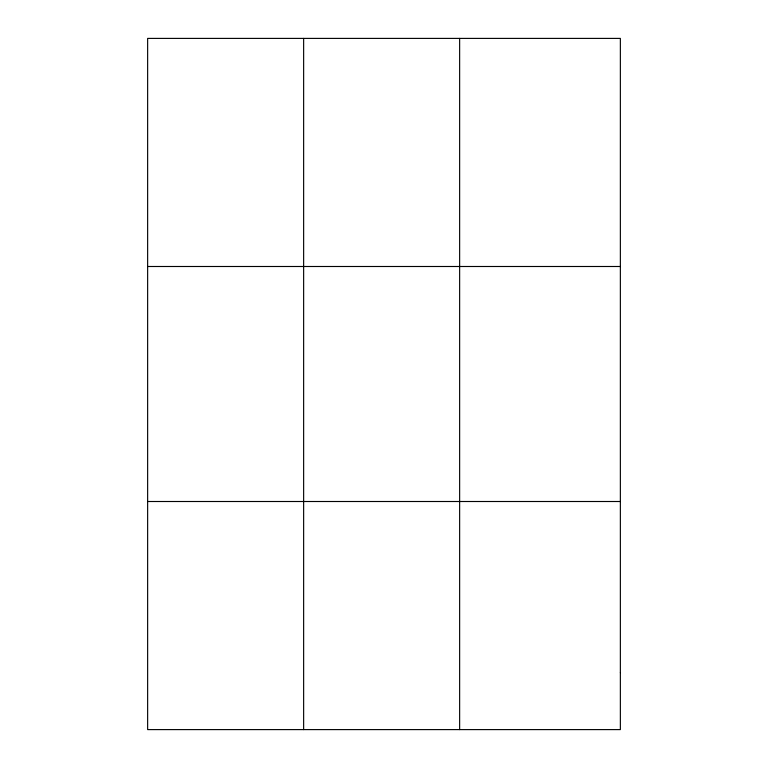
<?xml version="1.0" encoding="UTF-8"?>
<svg xmlns="http://www.w3.org/2000/svg" width="768" height="768" viewBox="0 0 768 768"><rect width="100%" height="100%" fill="white"/><g stroke="black" fill="none" stroke-linecap="round" stroke-linejoin="round"><path stroke-width="1.15" d="M303.638 38.4L303.638 729.6M459.638 38.4L459.638 729.6M147.638 266.496L620.362 266.496M147.638 501.504L620.362 501.504M620.362 672.576L620.362 729.6L147.638 729.6L147.638 38.4L620.362 38.4L620.362 672.576"/></g></svg>
